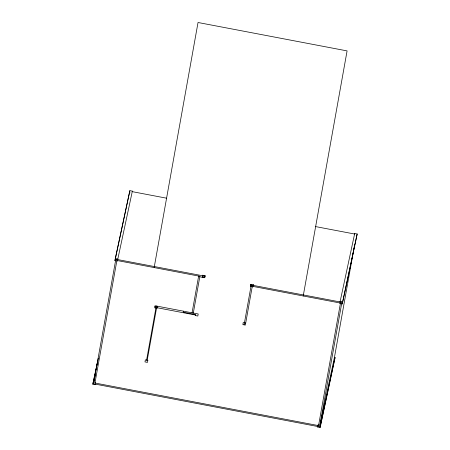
<?xml version="1.0" encoding="UTF-8"?>
<svg xmlns="http://www.w3.org/2000/svg" width="450" height="450" viewBox="0 0 450 450"><rect width="100%" height="100%" fill="white"/><g stroke="black" fill="none" stroke-linecap="round" stroke-linejoin="round"><path stroke-width="0.67" d="M95.4 384.154L95.31 384.666L92.824 384.188L98.336 358.138M115.566 260.747L114.941 260.629L115.307 258.587L129.87 190.671L132.351 191.143L132.261 191.655L166.725 198.219M117.079 259.453L94.961 383.012L318.544 425.616L340.661 302.057M114.941 260.629L129.87 190.671M95.58 383.13L95.676 382.618L95.051 382.5M117.517 260.595L117.427 261.107L116.809 260.983M154.159 267.576L198.034 22.5L347.085 50.901L303.216 295.976M156.274 305.994L146.588 360.107L147.831 360.349L147.465 362.391L144.979 361.918L145.344 359.876L147.831 360.349M147.206 360.231L156.623 307.642L195.441 315.039M157.241 307.761L157.151 308.272L154.665 307.8L155.031 305.758L198.197 313.982L197.831 316.024L195.345 315.551L195.531 314.527L183.364 312.21L183.544 311.192M157.517 306.231L157.337 307.249L154.851 306.776M192.066 312.812L198.647 276.053M193.303 313.048L199.884 276.289L116.899 260.477M202.477 275.726L202.567 275.214L205.054 275.687L204.688 277.729L199.794 276.801M250.335 286.425L250.701 284.383L253.181 284.861L252.816 286.903L250.335 286.425L250.774 284.372M244.097 324.838L251.229 285.013L341.904 302.293L319.601 426.87L93.538 383.799L115.836 259.217L204.958 276.199M252.287 286.273L245.34 325.074L242.859 324.602L243.225 322.56L245.706 323.032M335.059 357.542L320.496 425.458L319.877 425.34L334.434 357.424L335.059 357.542L320.13 427.5L317.649 427.027L317.739 426.516M317.919 425.498L318.015 424.986L318.634 425.104M339.857 302.957L339.767 303.469L340.386 303.587M341.629 303.823L342.248 303.941L357.176 233.983L354.69 233.511L354.6 234.017L315.264 226.524M320.13 427.5L320.496 425.458M342.248 303.941L357.176 233.983M334.434 357.424L354.583 244.879M132.351 191.143L117.703 259.571L117.793 259.059L115.307 258.587M92.824 384.188L97.824 360.866M95.574 374.034L93.808 382.264L93.189 382.146M202.629 275.248L202.202 277.256L202.292 276.744L204.778 277.217M204.688 277.729L205.127 275.67M250.954 286.549L251.398 284.49M253.058 285.705L253.35 284.332M354.69 233.511L340.043 301.939L340.132 301.427L342.613 301.899M317.649 427.027L318.088 424.969M129.504 192.713L130.123 192.831M251.044 286.037L340.481 303.075"/></g></svg>
